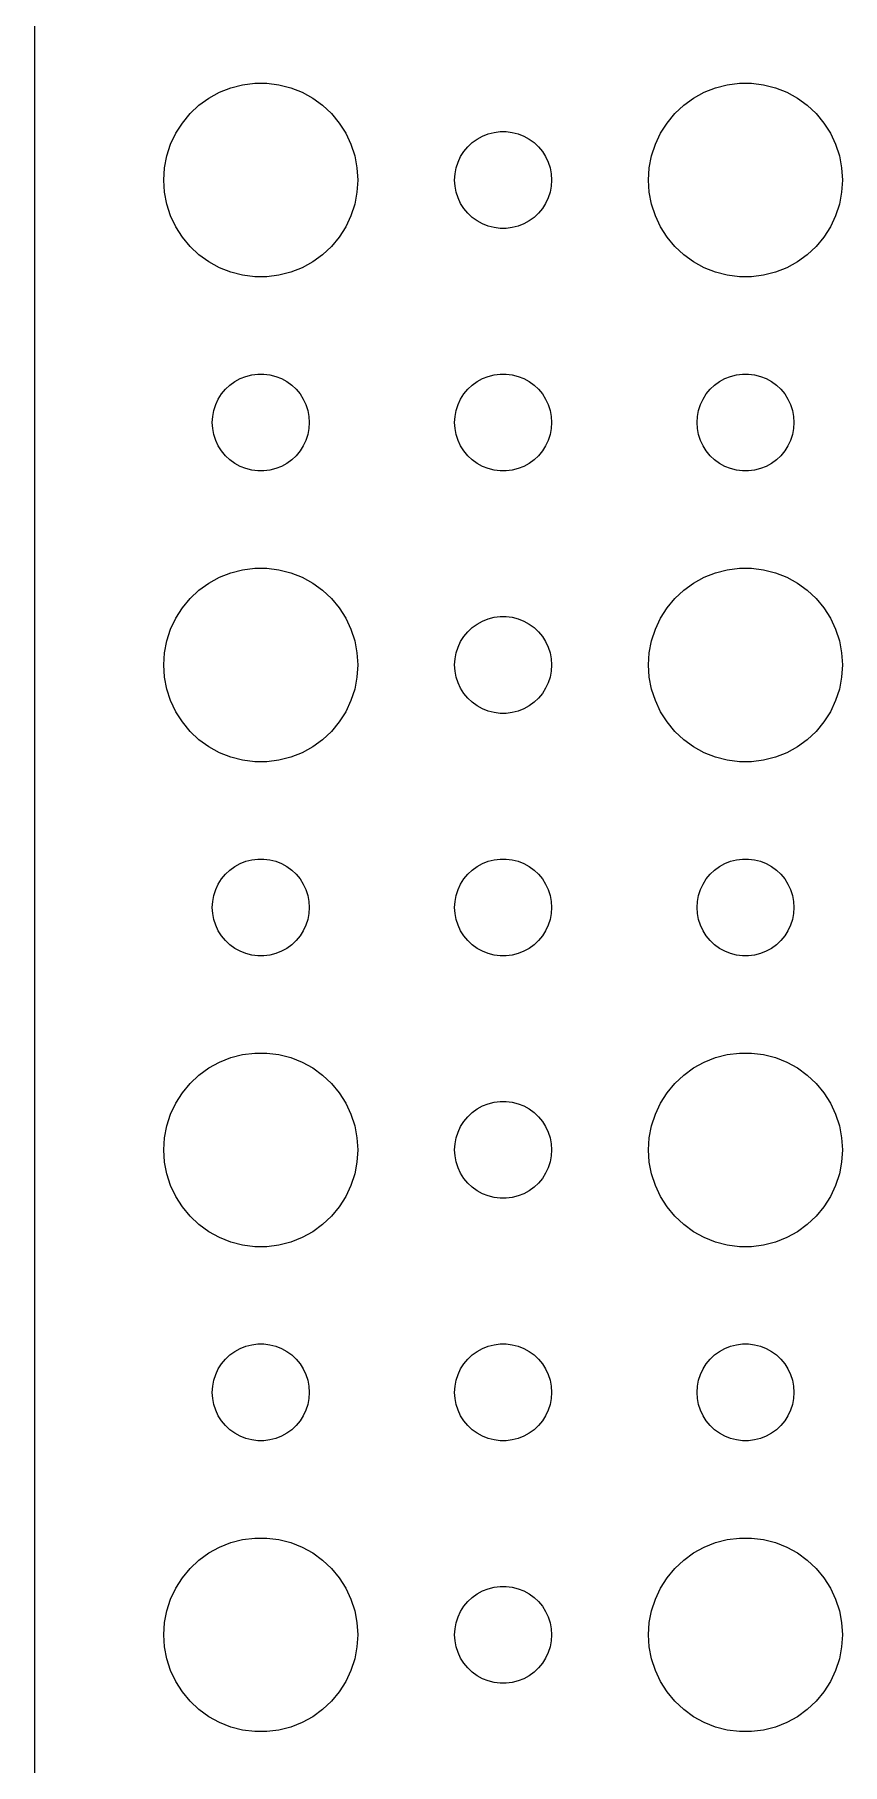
# Model space of a CAD drawing. Header units: metres. Extents: x -112 to 112, y -104 to 104.
# Drawn here: x -112 to -87, y -56.5 to -3 of the extents above; entities that cross this region are included whole.
import ezdxf

# ---------------------------------------------------------------- set-up
doc = ezdxf.new("R2010")
doc.units = ezdxf.units.M

msp = doc.modelspace()

# ---------------------------------------------------------------- linework, layer by layer
for p, q in [((-112, 99.5), (-112, -99.5)), ((-106.607, -4.96701), (-106.277, -4.78551)), ((-106.277, -4.78551), (-105.927, -4.64682)), ((-105.927, -4.64682), (-105.562, -4.55313)), ((-105.562, -4.55313), (-105.188, -4.50591)), ((-105.188, -4.50591), (-104.812, -4.50591)), ((-104.812, -4.50591), (-104.438, -4.55313)), ((-104.438, -4.55313), (-104.073, -4.64682)), ((-104.073, -4.64682), (-103.723, -4.78551)), ((-103.723, -4.78551), (-103.393, -4.96701)), ((-91.6075, -4.96701), (-91.2773, -4.78551)), ((-91.2773, -4.78551), (-90.927, -4.64682)), ((-90.927, -4.64682), (-90.5621, -4.55313)), ((-90.5621, -4.55313), (-90.1884, -4.50591)), ((-90.1884, -4.50591), (-89.8116, -4.50591)), ((-89.8116, -4.50591), (-89.4379, -4.55313)), ((-89.4379, -4.55313), (-89.073, -4.64682)), ((-89.073, -4.64682), (-88.7227, -4.78551)), ((-88.7227, -4.78551), (-88.3925, -4.96701)), ((-107.187, -5.44635), (-106.912, -5.18845)), ((-106.912, -5.18845), (-106.607, -4.96701)), ((-103.393, -4.96701), (-103.088, -5.18845)), ((-103.088, -5.18845), (-102.813, -5.44635)), ((-92.1869, -5.44635), (-91.9123, -5.18845)), ((-91.9123, -5.18845), (-91.6075, -4.96701)), ((-88.3925, -4.96701), (-88.0877, -5.18845)), ((-88.0877, -5.18845), (-87.8131, -5.44635)), ((-107.629, -6.05473), (-107.427, -5.73663)), ((-107.427, -5.73663), (-107.187, -5.44635)), ((-102.813, -5.44635), (-102.573, -5.73663)), ((-102.573, -5.73663), (-102.371, -6.05473)), ((-92.6289, -6.05473), (-92.427, -5.73663)), ((-92.427, -5.73663), (-92.1869, -5.44635)), ((-87.8131, -5.44635), (-87.573, -5.73663)), ((-87.573, -5.73663), (-87.3711, -6.05473)), ((-107.906, -6.75392), (-107.789, -6.39561)), ((-107.789, -6.39561), (-107.629, -6.05473)), ((-102.371, -6.05473), (-102.211, -6.39561)), ((-102.211, -6.39561), (-102.094, -6.75392)), ((-98.5934, -6.47318), (-98.4561, -6.34422)), ((-98.4561, -6.34422), (-98.3037, -6.23351)), ((-98.3037, -6.23351), (-98.1387, -6.14275)), ((-98.1387, -6.14275), (-97.9635, -6.07341)), ((-97.9635, -6.07341), (-97.7811, -6.02657)), ((-97.7811, -6.02657), (-97.5942, -6.00294)), ((-97.5942, -6.00294), (-97.4058, -6.00294)), ((-97.4058, -6.00294), (-97.2189, -6.02657)), ((-97.2189, -6.02657), (-97.0365, -6.07341)), ((-97.0365, -6.07341), (-96.8613, -6.14275)), ((-96.8613, -6.14275), (-96.6963, -6.23351)), ((-96.6963, -6.23351), (-96.5439, -6.34422)), ((-96.5439, -6.34422), (-96.4065, -6.47318)), ((-92.9057, -6.75392), (-92.7893, -6.39561)), ((-92.7893, -6.39561), (-92.6289, -6.05473)), ((-87.3711, -6.05473), (-87.2107, -6.39561)), ((-87.2107, -6.39561), (-87.0943, -6.75392)), ((-107.976, -7.12399), (-107.906, -6.75392)), ((-102.094, -6.75392), (-102.024, -7.12399)), ((-98.9529, -7.12695), (-98.8947, -6.9478)), ((-98.8947, -6.9478), (-98.8145, -6.77736)), ((-98.8145, -6.77736), (-98.7135, -6.61832)), ((-98.7135, -6.61832), (-98.5934, -6.47318)), ((-96.4065, -6.47318), (-96.2865, -6.61832)), ((-96.2865, -6.61832), (-96.1855, -6.77736)), ((-96.1855, -6.77736), (-96.1053, -6.9478)), ((-96.1053, -6.9478), (-96.0471, -7.12695)), ((-92.9763, -7.12399), (-92.9057, -6.75392)), ((-87.0943, -6.75392), (-87.0237, -7.12399)), ((-108, -7.5), (-107.976, -7.12399)), ((-102.024, -7.12399), (-102, -7.5)), ((-99, -7.5), (-98.9882, -7.312)), ((-98.9882, -7.312), (-98.9529, -7.12695)), ((-96.0471, -7.12695), (-96.0118, -7.312)), ((-96.0118, -7.312), (-96, -7.5)), ((-93, -7.5), (-92.9763, -7.12399)), ((-87.0237, -7.12399), (-87, -7.5)), ((-107.976, -7.87599), (-108, -7.5)), ((-107.906, -8.24606), (-107.976, -7.87599)), ((-102.024, -7.87599), (-102.094, -8.24606)), ((-102, -7.5), (-102.024, -7.87599)), ((-98.9882, -7.68799), (-99, -7.5)), ((-98.9529, -7.87303), (-98.9882, -7.68799)), ((-98.8947, -8.05219), (-98.9529, -7.87303)), ((-96.0471, -7.87303), (-96.1053, -8.05219)), ((-96.0118, -7.68799), (-96.0471, -7.87303)), ((-96, -7.5), (-96.0118, -7.68799)), ((-92.9763, -7.87599), (-93, -7.5)), ((-92.9057, -8.24606), (-92.9763, -7.87599)), ((-87.0237, -7.87599), (-87.0943, -8.24606)), ((-87, -7.5), (-87.0237, -7.87599)), ((-107.789, -8.60437), (-107.906, -8.24606)), ((-102.094, -8.24606), (-102.211, -8.60437)), ((-98.8145, -8.22263), (-98.8947, -8.05219)), ((-98.7135, -8.38167), (-98.8145, -8.22263)), ((-98.5934, -8.52681), (-98.7135, -8.38167)), ((-98.4561, -8.65576), (-98.5934, -8.52681)), ((-96.4065, -8.52681), (-96.5439, -8.65576)), ((-96.2865, -8.38167), (-96.4065, -8.52681)), ((-96.1855, -8.22263), (-96.2865, -8.38167)), ((-96.1053, -8.05219), (-96.1855, -8.22263)), ((-92.7893, -8.60437), (-92.9057, -8.24606)), ((-87.0943, -8.24606), (-87.2107, -8.60437)), ((-107.629, -8.94525), (-107.789, -8.60437)), ((-107.427, -9.26335), (-107.629, -8.94525)), ((-102.371, -8.94525), (-102.573, -9.26335)), ((-102.211, -8.60437), (-102.371, -8.94525)), ((-98.3037, -8.76648), (-98.4561, -8.65576)), ((-98.1387, -8.85724), (-98.3037, -8.76648)), ((-97.9635, -8.92657), (-98.1387, -8.85724)), ((-97.7811, -8.97342), (-97.9635, -8.92657)), ((-97.5942, -8.99704), (-97.7811, -8.97342)), ((-97.4058, -8.99704), (-97.5942, -8.99704)), ((-97.2189, -8.97342), (-97.4058, -8.99704)), ((-97.0365, -8.92657), (-97.2189, -8.97342)), ((-96.8613, -8.85724), (-97.0365, -8.92657)), ((-96.6963, -8.76648), (-96.8613, -8.85724)), ((-96.5439, -8.65576), (-96.6963, -8.76648)), ((-92.6289, -8.94525), (-92.7893, -8.60437)), ((-92.427, -9.26335), (-92.6289, -8.94525)), ((-87.3711, -8.94525), (-87.573, -9.26335)), ((-87.2107, -8.60437), (-87.3711, -8.94525)), ((-107.187, -9.55363), (-107.427, -9.26335)), ((-106.912, -9.81154), (-107.187, -9.55363)), ((-102.813, -9.55363), (-103.088, -9.81154)), ((-102.573, -9.26335), (-102.813, -9.55363)), ((-92.1869, -9.55363), (-92.427, -9.26335)), ((-91.9123, -9.81154), (-92.1869, -9.55363)), ((-87.8131, -9.55363), (-88.0877, -9.81154)), ((-87.573, -9.26335), (-87.8131, -9.55363)), ((-106.607, -10.033), (-106.912, -9.81154)), ((-106.277, -10.2145), (-106.607, -10.033)), ((-103.393, -10.033), (-103.723, -10.2145)), ((-103.088, -9.81154), (-103.393, -10.033)), ((-91.6075, -10.033), (-91.9123, -9.81154)), ((-91.2773, -10.2145), (-91.6075, -10.033)), ((-88.3925, -10.033), (-88.7227, -10.2145)), ((-88.0877, -9.81154), (-88.3925, -10.033)), ((-105.927, -10.3532), (-106.277, -10.2145)), ((-105.562, -10.4469), (-105.927, -10.3532)), ((-105.188, -10.4941), (-105.562, -10.4469)), ((-104.812, -10.4941), (-105.188, -10.4941)), ((-104.438, -10.4469), (-104.812, -10.4941)), ((-104.073, -10.3532), (-104.438, -10.4469)), ((-103.723, -10.2145), (-104.073, -10.3532)), ((-90.927, -10.3532), (-91.2773, -10.2145)), ((-90.5621, -10.4469), (-90.927, -10.3532)), ((-90.1884, -10.4941), (-90.5621, -10.4469)), ((-89.8116, -10.4941), (-90.1884, -10.4941)), ((-89.4379, -10.4469), (-89.8116, -10.4941)), ((-89.073, -10.3532), (-89.4379, -10.4469)), ((-88.7227, -10.2145), (-89.073, -10.3532)), ((-106.093, -13.9732), (-105.956, -13.8442)), ((-105.956, -13.8442), (-105.804, -13.7335)), ((-105.804, -13.7335), (-105.639, -13.6427)), ((-105.639, -13.6427), (-105.464, -13.5734)), ((-105.464, -13.5734), (-105.281, -13.5266)), ((-105.281, -13.5266), (-105.094, -13.5029)), ((-105.094, -13.5029), (-104.906, -13.5029)), ((-104.906, -13.5029), (-104.719, -13.5266)), ((-104.719, -13.5266), (-104.536, -13.5734)), ((-104.536, -13.5734), (-104.361, -13.6427)), ((-104.361, -13.6427), (-104.196, -13.7335)), ((-104.196, -13.7335), (-104.044, -13.8442)), ((-104.044, -13.8442), (-103.907, -13.9732)), ((-98.5934, -13.9732), (-98.4561, -13.8442)), ((-98.4561, -13.8442), (-98.3037, -13.7335)), ((-98.3037, -13.7335), (-98.1387, -13.6427)), ((-98.1387, -13.6427), (-97.9635, -13.5734)), ((-97.9635, -13.5734), (-97.7811, -13.5266)), ((-97.7811, -13.5266), (-97.5942, -13.5029)), ((-97.5942, -13.5029), (-97.4058, -13.5029)), ((-97.4058, -13.5029), (-97.2189, -13.5266)), ((-97.2189, -13.5266), (-97.0365, -13.5734)), ((-97.0365, -13.5734), (-96.8613, -13.6427)), ((-96.8613, -13.6427), (-96.6963, -13.7335)), ((-96.6963, -13.7335), (-96.5439, -13.8442)), ((-96.5439, -13.8442), (-96.4065, -13.9732)), ((-91.0934, -13.9732), (-90.9561, -13.8442)), ((-90.9561, -13.8442), (-90.8037, -13.7335)), ((-90.8037, -13.7335), (-90.6387, -13.6427)), ((-90.6387, -13.6427), (-90.4635, -13.5734)), ((-90.4635, -13.5734), (-90.2811, -13.5266)), ((-90.2811, -13.5266), (-90.0942, -13.5029)), ((-90.0942, -13.5029), (-89.9058, -13.5029)), ((-89.9058, -13.5029), (-89.7189, -13.5266)), ((-89.7189, -13.5266), (-89.5365, -13.5734)), ((-89.5365, -13.5734), (-89.3613, -13.6427)), ((-89.3613, -13.6427), (-89.1963, -13.7335)), ((-89.1963, -13.7335), (-89.0439, -13.8442)), ((-89.0439, -13.8442), (-88.9065, -13.9732)), ((-106.395, -14.4478), (-106.314, -14.2774)), ((-106.314, -14.2774), (-106.214, -14.1183)), ((-106.214, -14.1183), (-106.093, -13.9732)), ((-103.907, -13.9732), (-103.786, -14.1183)), ((-103.786, -14.1183), (-103.686, -14.2774)), ((-103.686, -14.2774), (-103.605, -14.4478)), ((-98.8947, -14.4478), (-98.8145, -14.2774)), ((-98.8145, -14.2774), (-98.7135, -14.1183)), ((-98.7135, -14.1183), (-98.5934, -13.9732)), ((-96.4065, -13.9732), (-96.2865, -14.1183)), ((-96.2865, -14.1183), (-96.1855, -14.2774)), ((-96.1855, -14.2774), (-96.1053, -14.4478)), ((-91.3947, -14.4478), (-91.3145, -14.2774)), ((-91.3145, -14.2774), (-91.2135, -14.1183)), ((-91.2135, -14.1183), (-91.0934, -13.9732)), ((-88.9065, -13.9732), (-88.7865, -14.1183)), ((-88.7865, -14.1183), (-88.6855, -14.2774)), ((-88.6855, -14.2774), (-88.6053, -14.4478)), ((-106.5, -15), (-106.488, -14.812)), ((-106.488, -14.812), (-106.453, -14.627)), ((-106.453, -14.627), (-106.395, -14.4478)), ((-103.605, -14.4478), (-103.547, -14.627)), ((-103.547, -14.627), (-103.512, -14.812)), ((-103.512, -14.812), (-103.5, -15)), ((-99, -15), (-98.9882, -14.812)), ((-98.9882, -14.812), (-98.9529, -14.627)), ((-98.9529, -14.627), (-98.8947, -14.4478)), ((-96.1053, -14.4478), (-96.0471, -14.627)), ((-96.0471, -14.627), (-96.0118, -14.812)), ((-96.0118, -14.812), (-96, -15)), ((-91.5, -15), (-91.4882, -14.812)), ((-91.4882, -14.812), (-91.4529, -14.627)), ((-91.4529, -14.627), (-91.3947, -14.4478)), ((-88.6053, -14.4478), (-88.5471, -14.627)), ((-88.5471, -14.627), (-88.5118, -14.812)), ((-88.5118, -14.812), (-88.5, -15)), ((-106.488, -15.188), (-106.5, -15)), ((-106.453, -15.373), (-106.488, -15.188)), ((-106.395, -15.5522), (-106.453, -15.373)), ((-103.547, -15.373), (-103.605, -15.5522)), ((-103.512, -15.188), (-103.547, -15.373)), ((-103.5, -15), (-103.512, -15.188)), ((-98.9882, -15.188), (-99, -15)), ((-98.9529, -15.373), (-98.9882, -15.188)), ((-98.8947, -15.5522), (-98.9529, -15.373)), ((-96.0471, -15.373), (-96.1053, -15.5522)), ((-96.0118, -15.188), (-96.0471, -15.373)), ((-96, -15), (-96.0118, -15.188)), ((-91.4882, -15.188), (-91.5, -15)), ((-91.4529, -15.373), (-91.4882, -15.188)), ((-91.3947, -15.5522), (-91.4529, -15.373)), ((-88.5471, -15.373), (-88.6053, -15.5522)), ((-88.5118, -15.188), (-88.5471, -15.373)), ((-88.5, -15), (-88.5118, -15.188)), ((-106.314, -15.7226), (-106.395, -15.5522)), ((-106.214, -15.8817), (-106.314, -15.7226)), ((-106.093, -16.0268), (-106.214, -15.8817)), ((-105.956, -16.1558), (-106.093, -16.0268)), ((-103.907, -16.0268), (-104.044, -16.1558)), ((-103.786, -15.8817), (-103.907, -16.0268)), ((-103.686, -15.7226), (-103.786, -15.8817)), ((-103.605, -15.5522), (-103.686, -15.7226)), ((-98.8145, -15.7226), (-98.8947, -15.5522)), ((-98.7135, -15.8817), (-98.8145, -15.7226)), ((-98.5934, -16.0268), (-98.7135, -15.8817)), ((-98.4561, -16.1558), (-98.5934, -16.0268)), ((-96.4065, -16.0268), (-96.5439, -16.1558)), ((-96.2865, -15.8817), (-96.4065, -16.0268)), ((-96.1855, -15.7226), (-96.2865, -15.8817)), ((-96.1053, -15.5522), (-96.1855, -15.7226)), ((-91.3145, -15.7226), (-91.3947, -15.5522)), ((-91.2135, -15.8817), (-91.3145, -15.7226)), ((-91.0934, -16.0268), (-91.2135, -15.8817)), ((-90.9561, -16.1558), (-91.0934, -16.0268)), ((-88.9065, -16.0268), (-89.0439, -16.1558)), ((-88.7865, -15.8817), (-88.9065, -16.0268)), ((-88.6855, -15.7226), (-88.7865, -15.8817)), ((-88.6053, -15.5522), (-88.6855, -15.7226)), ((-105.804, -16.2665), (-105.956, -16.1558)), ((-105.639, -16.3572), (-105.804, -16.2665)), ((-105.464, -16.4266), (-105.639, -16.3572)), ((-105.281, -16.4734), (-105.464, -16.4266)), ((-105.094, -16.497), (-105.281, -16.4734)), ((-104.906, -16.497), (-105.094, -16.497)), ((-104.719, -16.4734), (-104.906, -16.497)), ((-104.536, -16.4266), (-104.719, -16.4734)), ((-104.361, -16.3572), (-104.536, -16.4266)), ((-104.196, -16.2665), (-104.361, -16.3572)), ((-104.044, -16.1558), (-104.196, -16.2665)), ((-98.3037, -16.2665), (-98.4561, -16.1558)), ((-98.1387, -16.3572), (-98.3037, -16.2665)), ((-97.9635, -16.4266), (-98.1387, -16.3572)), ((-97.7811, -16.4734), (-97.9635, -16.4266)), ((-97.5942, -16.497), (-97.7811, -16.4734)), ((-97.4058, -16.497), (-97.5942, -16.497)), ((-97.2189, -16.4734), (-97.4058, -16.497)), ((-97.0365, -16.4266), (-97.2189, -16.4734)), ((-96.8613, -16.3572), (-97.0365, -16.4266)), ((-96.6963, -16.2665), (-96.8613, -16.3572)), ((-96.5439, -16.1558), (-96.6963, -16.2665)), ((-90.8037, -16.2665), (-90.9561, -16.1558)), ((-90.6387, -16.3572), (-90.8037, -16.2665)), ((-90.4635, -16.4266), (-90.6387, -16.3572)), ((-90.2811, -16.4734), (-90.4635, -16.4266)), ((-90.0942, -16.497), (-90.2811, -16.4734)), ((-89.9058, -16.497), (-90.0942, -16.497)), ((-89.7189, -16.4734), (-89.9058, -16.497)), ((-89.5365, -16.4266), (-89.7189, -16.4734)), ((-89.3613, -16.3572), (-89.5365, -16.4266)), ((-89.1963, -16.2665), (-89.3613, -16.3572)), ((-89.0439, -16.1558), (-89.1963, -16.2665)), ((-106.607, -19.967), (-106.277, -19.7855)), ((-106.277, -19.7855), (-105.927, -19.6468)), ((-105.927, -19.6468), (-105.562, -19.5531)), ((-105.562, -19.5531), (-105.188, -19.5059)), ((-105.188, -19.5059), (-104.812, -19.5059)), ((-104.812, -19.5059), (-104.438, -19.5531)), ((-104.438, -19.5531), (-104.073, -19.6468)), ((-104.073, -19.6468), (-103.723, -19.7855)), ((-103.723, -19.7855), (-103.393, -19.967)), ((-91.6075, -19.967), (-91.2773, -19.7855)), ((-91.2773, -19.7855), (-90.927, -19.6468)), ((-90.927, -19.6468), (-90.5621, -19.5531)), ((-90.5621, -19.5531), (-90.1884, -19.5059)), ((-90.1884, -19.5059), (-89.8116, -19.5059)), ((-89.8116, -19.5059), (-89.4379, -19.5531)), ((-89.4379, -19.5531), (-89.073, -19.6468)), ((-89.073, -19.6468), (-88.7227, -19.7855)), ((-88.7227, -19.7855), (-88.3925, -19.967)), ((-107.187, -20.4464), (-106.912, -20.1884)), ((-106.912, -20.1884), (-106.607, -19.967)), ((-103.393, -19.967), (-103.088, -20.1884)), ((-103.088, -20.1884), (-102.813, -20.4464)), ((-92.1869, -20.4464), (-91.9123, -20.1884)), ((-91.9123, -20.1884), (-91.6075, -19.967)), ((-88.3925, -19.967), (-88.0877, -20.1884)), ((-88.0877, -20.1884), (-87.8131, -20.4464)), ((-107.629, -21.0547), (-107.427, -20.7366)), ((-107.427, -20.7366), (-107.187, -20.4464)), ((-102.813, -20.4464), (-102.573, -20.7366)), ((-102.573, -20.7366), (-102.371, -21.0547)), ((-92.6289, -21.0547), (-92.427, -20.7366)), ((-92.427, -20.7366), (-92.1869, -20.4464)), ((-87.8131, -20.4464), (-87.573, -20.7366)), ((-87.573, -20.7366), (-87.3711, -21.0547)), ((-107.906, -21.7539), (-107.789, -21.3956)), ((-107.789, -21.3956), (-107.629, -21.0547)), ((-102.371, -21.0547), (-102.211, -21.3956)), ((-102.211, -21.3956), (-102.094, -21.7539)), ((-98.5934, -21.4732), (-98.4561, -21.3442)), ((-98.4561, -21.3442), (-98.3037, -21.2335)), ((-98.3037, -21.2335), (-98.1387, -21.1427)), ((-98.1387, -21.1427), (-97.9635, -21.0734)), ((-97.9635, -21.0734), (-97.7811, -21.0266)), ((-97.7811, -21.0266), (-97.5942, -21.003)), ((-97.5942, -21.003), (-97.4058, -21.003)), ((-97.4058, -21.003), (-97.2189, -21.0266)), ((-97.2189, -21.0266), (-97.0365, -21.0734)), ((-97.0365, -21.0734), (-96.8613, -21.1427)), ((-96.8613, -21.1427), (-96.6963, -21.2335)), ((-96.6963, -21.2335), (-96.5439, -21.3442)), ((-96.5439, -21.3442), (-96.4065, -21.4732)), ((-92.9057, -21.7539), (-92.7893, -21.3956)), ((-92.7893, -21.3956), (-92.6289, -21.0547)), ((-87.3711, -21.0547), (-87.2107, -21.3956)), ((-87.2107, -21.3956), (-87.0943, -21.7539)), ((-107.976, -22.124), (-107.906, -21.7539)), ((-102.094, -21.7539), (-102.024, -22.124)), ((-98.8947, -21.9478), (-98.8145, -21.7774)), ((-98.8145, -21.7774), (-98.7135, -21.6183)), ((-98.7135, -21.6183), (-98.5934, -21.4732)), ((-96.4065, -21.4732), (-96.2865, -21.6183)), ((-96.2865, -21.6183), (-96.1855, -21.7774)), ((-96.1855, -21.7774), (-96.1053, -21.9478)), ((-92.9763, -22.124), (-92.9057, -21.7539)), ((-87.0943, -21.7539), (-87.0237, -22.124)), ((-108, -22.5), (-107.976, -22.124)), ((-102.024, -22.124), (-102, -22.5)), ((-99, -22.5), (-98.9882, -22.312)), ((-98.9882, -22.312), (-98.9529, -22.127)), ((-98.9529, -22.127), (-98.8947, -21.9478)), ((-96.1053, -21.9478), (-96.0471, -22.127)), ((-96.0471, -22.127), (-96.0118, -22.312)), ((-96.0118, -22.312), (-96, -22.5)), ((-93, -22.5), (-92.9763, -22.124)), ((-87.0237, -22.124), (-87, -22.5)), ((-107.976, -22.876), (-108, -22.5)), ((-107.906, -23.2461), (-107.976, -22.876)), ((-102.024, -22.876), (-102.094, -23.2461)), ((-102, -22.5), (-102.024, -22.876)), ((-98.9882, -22.688), (-99, -22.5)), ((-98.9529, -22.873), (-98.9882, -22.688)), ((-98.8947, -23.0522), (-98.9529, -22.873)), ((-96.0471, -22.873), (-96.1053, -23.0522)), ((-96.0118, -22.688), (-96.0471, -22.873)), ((-96, -22.5), (-96.0118, -22.688)), ((-92.9763, -22.876), (-93, -22.5)), ((-92.9057, -23.2461), (-92.9763, -22.876)), ((-87.0237, -22.876), (-87.0943, -23.2461)), ((-87, -22.5), (-87.0237, -22.876)), ((-107.789, -23.6044), (-107.906, -23.2461)), ((-102.094, -23.2461), (-102.211, -23.6044)), ((-98.8145, -23.2226), (-98.8947, -23.0522)), ((-98.7135, -23.3817), (-98.8145, -23.2226)), ((-98.5934, -23.5268), (-98.7135, -23.3817)), ((-98.4561, -23.6558), (-98.5934, -23.5268)), ((-96.4065, -23.5268), (-96.5439, -23.6558)), ((-96.2865, -23.3817), (-96.4065, -23.5268)), ((-96.1855, -23.2226), (-96.2865, -23.3817)), ((-96.1053, -23.0522), (-96.1855, -23.2226)), ((-92.7893, -23.6044), (-92.9057, -23.2461)), ((-87.0943, -23.2461), (-87.2107, -23.6044)), ((-107.629, -23.9453), (-107.789, -23.6044)), ((-107.427, -24.2634), (-107.629, -23.9453)), ((-102.371, -23.9453), (-102.573, -24.2634)), ((-102.211, -23.6044), (-102.371, -23.9453)), ((-98.3037, -23.7665), (-98.4561, -23.6558)), ((-98.1387, -23.8572), (-98.3037, -23.7665)), ((-97.9635, -23.9266), (-98.1387, -23.8572)), ((-97.7811, -23.9734), (-97.9635, -23.9266)), ((-97.5942, -23.997), (-97.7811, -23.9734)), ((-97.4058, -23.997), (-97.5942, -23.997)), ((-97.2189, -23.9734), (-97.4058, -23.997)), ((-97.0365, -23.9266), (-97.2189, -23.9734)), ((-96.8613, -23.8572), (-97.0365, -23.9266)), ((-96.6963, -23.7665), (-96.8613, -23.8572)), ((-96.5439, -23.6558), (-96.6963, -23.7665)), ((-92.6289, -23.9453), (-92.7893, -23.6044)), ((-92.427, -24.2634), (-92.6289, -23.9453)), ((-87.3711, -23.9453), (-87.573, -24.2634)), ((-87.2107, -23.6044), (-87.3711, -23.9453)), ((-107.187, -24.5536), (-107.427, -24.2634)), ((-106.912, -24.8115), (-107.187, -24.5536)), ((-102.813, -24.5536), (-103.088, -24.8115)), ((-102.573, -24.2634), (-102.813, -24.5536)), ((-92.1869, -24.5536), (-92.427, -24.2634)), ((-91.9123, -24.8115), (-92.1869, -24.5536)), ((-87.8131, -24.5536), (-88.0877, -24.8115)), ((-87.573, -24.2634), (-87.8131, -24.5536)), ((-106.607, -25.033), (-106.912, -24.8115)), ((-106.277, -25.2145), (-106.607, -25.033)), ((-103.393, -25.033), (-103.723, -25.2145)), ((-103.088, -24.8115), (-103.393, -25.033)), ((-91.6075, -25.033), (-91.9123, -24.8115)), ((-91.2773, -25.2145), (-91.6075, -25.033)), ((-88.3925, -25.033), (-88.7227, -25.2145)), ((-88.0877, -24.8115), (-88.3925, -25.033)), ((-105.927, -25.3532), (-106.277, -25.2145)), ((-105.562, -25.4469), (-105.927, -25.3532)), ((-105.188, -25.4941), (-105.562, -25.4469)), ((-104.812, -25.4941), (-105.188, -25.4941)), ((-104.438, -25.4469), (-104.812, -25.4941)), ((-104.073, -25.3532), (-104.438, -25.4469)), ((-103.723, -25.2145), (-104.073, -25.3532)), ((-90.927, -25.3532), (-91.2773, -25.2145)), ((-90.5621, -25.4469), (-90.927, -25.3532)), ((-90.1884, -25.4941), (-90.5621, -25.4469)), ((-89.8116, -25.4941), (-90.1884, -25.4941)), ((-89.4379, -25.4469), (-89.8116, -25.4941)), ((-89.073, -25.3532), (-89.4379, -25.4469)), ((-88.7227, -25.2145), (-89.073, -25.3532)), ((-106.093, -28.9732), (-105.956, -28.8442)), ((-105.956, -28.8442), (-105.804, -28.7335)), ((-105.804, -28.7335), (-105.639, -28.6427)), ((-105.639, -28.6427), (-105.464, -28.5734)), ((-105.464, -28.5734), (-105.281, -28.5266)), ((-105.281, -28.5266), (-105.094, -28.503)), ((-105.094, -28.503), (-104.906, -28.503)), ((-104.906, -28.503), (-104.719, -28.5266)), ((-104.719, -28.5266), (-104.536, -28.5734)), ((-104.536, -28.5734), (-104.361, -28.6427)), ((-104.361, -28.6427), (-104.196, -28.7335)), ((-104.196, -28.7335), (-104.044, -28.8442)), ((-104.044, -28.8442), (-103.907, -28.9732)), ((-98.5934, -28.9732), (-98.4561, -28.8442)), ((-98.4561, -28.8442), (-98.3037, -28.7335)), ((-98.3037, -28.7335), (-98.1387, -28.6427)), ((-98.1387, -28.6427), (-97.9635, -28.5734)), ((-97.9635, -28.5734), (-97.7811, -28.5266)), ((-97.7811, -28.5266), (-97.5942, -28.503)), ((-97.5942, -28.503), (-97.4058, -28.503)), ((-97.4058, -28.503), (-97.2189, -28.5266)), ((-97.2189, -28.5266), (-97.0365, -28.5734)), ((-97.0365, -28.5734), (-96.8613, -28.6427)), ((-96.8613, -28.6427), (-96.6963, -28.7335)), ((-96.6963, -28.7335), (-96.5439, -28.8442)), ((-96.5439, -28.8442), (-96.4065, -28.9732)), ((-91.0934, -28.9732), (-90.9561, -28.8442)), ((-90.9561, -28.8442), (-90.8037, -28.7335)), ((-90.8037, -28.7335), (-90.6387, -28.6427)), ((-90.6387, -28.6427), (-90.4635, -28.5734)), ((-90.4635, -28.5734), (-90.2811, -28.5266)), ((-90.2811, -28.5266), (-90.0942, -28.503)), ((-90.0942, -28.503), (-89.9058, -28.503)), ((-89.9058, -28.503), (-89.7189, -28.5266)), ((-89.7189, -28.5266), (-89.5365, -28.5734)), ((-89.5365, -28.5734), (-89.3613, -28.6427)), ((-89.3613, -28.6427), (-89.1963, -28.7335)), ((-89.1963, -28.7335), (-89.0439, -28.8442)), ((-89.0439, -28.8442), (-88.9065, -28.9732)), ((-106.395, -29.4478), (-106.314, -29.2774)), ((-106.314, -29.2774), (-106.214, -29.1183)), ((-106.214, -29.1183), (-106.093, -28.9732)), ((-103.907, -28.9732), (-103.786, -29.1183)), ((-103.786, -29.1183), (-103.686, -29.2774)), ((-103.686, -29.2774), (-103.605, -29.4478)), ((-98.8947, -29.4478), (-98.8145, -29.2774)), ((-98.8145, -29.2774), (-98.7135, -29.1183)), ((-98.7135, -29.1183), (-98.5934, -28.9732)), ((-96.4065, -28.9732), (-96.2865, -29.1183)), ((-96.2865, -29.1183), (-96.1855, -29.2774)), ((-96.1855, -29.2774), (-96.1053, -29.4478)), ((-91.3947, -29.4478), (-91.3145, -29.2774)), ((-91.3145, -29.2774), (-91.2135, -29.1183)), ((-91.2135, -29.1183), (-91.0934, -28.9732)), ((-88.9065, -28.9732), (-88.7865, -29.1183)), ((-88.7865, -29.1183), (-88.6855, -29.2774)), ((-88.6855, -29.2774), (-88.6053, -29.4478)), ((-106.5, -30), (-106.488, -29.812)), ((-106.488, -29.812), (-106.453, -29.627)), ((-106.453, -29.627), (-106.395, -29.4478)), ((-103.605, -29.4478), (-103.547, -29.627)), ((-103.547, -29.627), (-103.512, -29.812)), ((-103.512, -29.812), (-103.5, -30)), ((-99, -30), (-98.9882, -29.812)), ((-98.9882, -29.812), (-98.9529, -29.627)), ((-98.9529, -29.627), (-98.8947, -29.4478)), ((-96.1053, -29.4478), (-96.0471, -29.627)), ((-96.0471, -29.627), (-96.0118, -29.812)), ((-96.0118, -29.812), (-96, -30)), ((-91.5, -30), (-91.4882, -29.812)), ((-91.4882, -29.812), (-91.4529, -29.627)), ((-91.4529, -29.627), (-91.3947, -29.4478)), ((-88.6053, -29.4478), (-88.5471, -29.627)), ((-88.5471, -29.627), (-88.5118, -29.812)), ((-88.5118, -29.812), (-88.5, -30)), ((-106.488, -30.188), (-106.5, -30)), ((-106.453, -30.373), (-106.488, -30.188)), ((-106.395, -30.5522), (-106.453, -30.373)), ((-103.547, -30.373), (-103.605, -30.5522)), ((-103.512, -30.188), (-103.547, -30.373)), ((-103.5, -30), (-103.512, -30.188)), ((-98.9882, -30.188), (-99, -30)), ((-98.9529, -30.373), (-98.9882, -30.188)), ((-98.8947, -30.5522), (-98.9529, -30.373)), ((-96.0471, -30.373), (-96.1053, -30.5522)), ((-96.0118, -30.188), (-96.0471, -30.373)), ((-96, -30), (-96.0118, -30.188)), ((-91.4882, -30.188), (-91.5, -30)), ((-91.4529, -30.373), (-91.4882, -30.188)), ((-91.3947, -30.5522), (-91.4529, -30.373)), ((-88.5471, -30.373), (-88.6053, -30.5522)), ((-88.5118, -30.188), (-88.5471, -30.373)), ((-88.5, -30), (-88.5118, -30.188)), ((-106.314, -30.7226), (-106.395, -30.5522)), ((-106.214, -30.8817), (-106.314, -30.7226)), ((-106.093, -31.0268), (-106.214, -30.8817)), ((-105.956, -31.1558), (-106.093, -31.0268)), ((-103.907, -31.0268), (-104.044, -31.1558)), ((-103.786, -30.8817), (-103.907, -31.0268)), ((-103.686, -30.7226), (-103.786, -30.8817)), ((-103.605, -30.5522), (-103.686, -30.7226)), ((-98.8145, -30.7226), (-98.8947, -30.5522)), ((-98.7135, -30.8817), (-98.8145, -30.7226)), ((-98.5934, -31.0268), (-98.7135, -30.8817)), ((-98.4561, -31.1558), (-98.5934, -31.0268)), ((-96.4065, -31.0268), (-96.5439, -31.1558)), ((-96.2865, -30.8817), (-96.4065, -31.0268)), ((-96.1855, -30.7226), (-96.2865, -30.8817)), ((-96.1053, -30.5522), (-96.1855, -30.7226)), ((-91.3145, -30.7226), (-91.3947, -30.5522)), ((-91.2135, -30.8817), (-91.3145, -30.7226)), ((-91.0934, -31.0268), (-91.2135, -30.8817)), ((-90.9561, -31.1558), (-91.0934, -31.0268)), ((-88.9065, -31.0268), (-89.0439, -31.1558)), ((-88.7865, -30.8817), (-88.9065, -31.0268)), ((-88.6855, -30.7226), (-88.7865, -30.8817)), ((-88.6053, -30.5522), (-88.6855, -30.7226)), ((-105.804, -31.2665), (-105.956, -31.1558)), ((-105.639, -31.3572), (-105.804, -31.2665)), ((-105.464, -31.4266), (-105.639, -31.3572)), ((-105.281, -31.4734), (-105.464, -31.4266)), ((-105.094, -31.497), (-105.281, -31.4734)), ((-104.906, -31.497), (-105.094, -31.497)), ((-104.719, -31.4734), (-104.906, -31.497)), ((-104.536, -31.4266), (-104.719, -31.4734)), ((-104.361, -31.3572), (-104.536, -31.4266)), ((-104.196, -31.2665), (-104.361, -31.3572)), ((-104.044, -31.1558), (-104.196, -31.2665)), ((-98.3037, -31.2665), (-98.4561, -31.1558)), ((-98.1387, -31.3572), (-98.3037, -31.2665)), ((-97.9635, -31.4266), (-98.1387, -31.3572)), ((-97.7811, -31.4734), (-97.9635, -31.4266)), ((-97.5942, -31.497), (-97.7811, -31.4734)), ((-97.4058, -31.497), (-97.5942, -31.497)), ((-97.2189, -31.4734), (-97.4058, -31.497)), ((-97.0365, -31.4266), (-97.2189, -31.4734)), ((-96.8613, -31.3572), (-97.0365, -31.4266)), ((-96.6963, -31.2665), (-96.8613, -31.3572)), ((-96.5439, -31.1558), (-96.6963, -31.2665)), ((-90.8037, -31.2665), (-90.9561, -31.1558)), ((-90.6387, -31.3572), (-90.8037, -31.2665)), ((-90.4635, -31.4266), (-90.6387, -31.3572)), ((-90.2811, -31.4734), (-90.4635, -31.4266)), ((-90.0942, -31.497), (-90.2811, -31.4734)), ((-89.9058, -31.497), (-90.0942, -31.497)), ((-89.7189, -31.4734), (-89.9058, -31.497)), ((-89.5365, -31.4266), (-89.7189, -31.4734)), ((-89.3613, -31.3572), (-89.5365, -31.4266)), ((-89.1963, -31.2665), (-89.3613, -31.3572)), ((-89.0439, -31.1558), (-89.1963, -31.2665)), ((-106.277, -34.7855), (-105.927, -34.6468)), ((-105.927, -34.6468), (-105.562, -34.5531)), ((-105.562, -34.5531), (-105.188, -34.5059)), ((-105.188, -34.5059), (-104.812, -34.5059)), ((-104.812, -34.5059), (-104.438, -34.5531)), ((-104.438, -34.5531), (-104.073, -34.6468)), ((-104.073, -34.6468), (-103.723, -34.7855)), ((-91.2773, -34.7855), (-90.927, -34.6468)), ((-90.927, -34.6468), (-90.5621, -34.5531)), ((-90.5621, -34.5531), (-90.1884, -34.5059)), ((-90.1884, -34.5059), (-89.8116, -34.5059)), ((-89.8116, -34.5059), (-89.4379, -34.5531)), ((-89.4379, -34.5531), (-89.073, -34.6468)), ((-89.073, -34.6468), (-88.7227, -34.7855)), ((-107.187, -35.4464), (-106.912, -35.1885)), ((-106.912, -35.1885), (-106.607, -34.967)), ((-106.607, -34.967), (-106.277, -34.7855)), ((-103.723, -34.7855), (-103.393, -34.967)), ((-103.393, -34.967), (-103.088, -35.1885)), ((-103.088, -35.1885), (-102.813, -35.4464)), ((-92.1869, -35.4464), (-91.9123, -35.1885)), ((-91.9123, -35.1885), (-91.6075, -34.967)), ((-91.6075, -34.967), (-91.2773, -34.7855)), ((-88.7227, -34.7855), (-88.3925, -34.967)), ((-88.3925, -34.967), (-88.0877, -35.1885)), ((-88.0877, -35.1885), (-87.8131, -35.4464)), ((-107.629, -36.0547), (-107.427, -35.7366)), ((-107.427, -35.7366), (-107.187, -35.4464)), ((-102.813, -35.4464), (-102.573, -35.7366)), ((-102.573, -35.7366), (-102.371, -36.0547)), ((-92.6289, -36.0547), (-92.427, -35.7366)), ((-92.427, -35.7366), (-92.1869, -35.4464)), ((-87.8131, -35.4464), (-87.573, -35.7366)), ((-87.573, -35.7366), (-87.3711, -36.0547)), ((-107.789, -36.3956), (-107.629, -36.0547)), ((-102.371, -36.0547), (-102.211, -36.3956)), ((-98.5934, -36.4732), (-98.4561, -36.3442)), ((-98.4561, -36.3442), (-98.3037, -36.2335)), ((-98.3037, -36.2335), (-98.1387, -36.1428)), ((-98.1387, -36.1428), (-97.9635, -36.0734)), ((-97.9635, -36.0734), (-97.7811, -36.0266)), ((-97.7811, -36.0266), (-97.5942, -36.003)), ((-97.5942, -36.003), (-97.4058, -36.003)), ((-97.4058, -36.003), (-97.2189, -36.0266)), ((-97.2189, -36.0266), (-97.0365, -36.0734)), ((-97.0365, -36.0734), (-96.8613, -36.1428)), ((-96.8613, -36.1428), (-96.6963, -36.2335)), ((-96.6963, -36.2335), (-96.5439, -36.3442)), ((-96.5439, -36.3442), (-96.4065, -36.4732)), ((-92.7893, -36.3956), (-92.6289, -36.0547)), ((-87.3711, -36.0547), (-87.2107, -36.3956)), ((-107.976, -37.124), (-107.906, -36.7539)), ((-107.906, -36.7539), (-107.789, -36.3956)), ((-102.211, -36.3956), (-102.094, -36.7539)), ((-102.094, -36.7539), (-102.024, -37.124)), ((-98.8947, -36.9478), (-98.8145, -36.7774)), ((-98.8145, -36.7774), (-98.7135, -36.6183)), ((-98.7135, -36.6183), (-98.5934, -36.4732)), ((-96.4065, -36.4732), (-96.2865, -36.6183)), ((-96.2865, -36.6183), (-96.1855, -36.7774)), ((-96.1855, -36.7774), (-96.1053, -36.9478)), ((-92.9763, -37.124), (-92.9057, -36.7539)), ((-92.9057, -36.7539), (-92.7893, -36.3956)), ((-87.2107, -36.3956), (-87.0943, -36.7539)), ((-87.0943, -36.7539), (-87.0237, -37.124)), ((-108, -37.5), (-107.976, -37.124)), ((-102.024, -37.124), (-102, -37.5)), ((-99, -37.5), (-98.9882, -37.312)), ((-98.9882, -37.312), (-98.9529, -37.127)), ((-98.9529, -37.127), (-98.8947, -36.9478)), ((-96.1053, -36.9478), (-96.0471, -37.127)), ((-96.0471, -37.127), (-96.0118, -37.312)), ((-96.0118, -37.312), (-96, -37.5)), ((-93, -37.5), (-92.9763, -37.124)), ((-87.0237, -37.124), (-87, -37.5)), ((-107.976, -37.876), (-108, -37.5)), ((-107.906, -38.2461), (-107.976, -37.876)), ((-102.024, -37.876), (-102.094, -38.2461)), ((-102, -37.5), (-102.024, -37.876)), ((-98.9882, -37.688), (-99, -37.5)), ((-98.9529, -37.873), (-98.9882, -37.688)), ((-98.8947, -38.0522), (-98.9529, -37.873)), ((-96.0471, -37.873), (-96.1053, -38.0522)), ((-96.0118, -37.688), (-96.0471, -37.873)), ((-96, -37.5), (-96.0118, -37.688)), ((-92.9763, -37.876), (-93, -37.5)), ((-92.9057, -38.2461), (-92.9763, -37.876)), ((-87.0237, -37.876), (-87.0943, -38.2461)), ((-87, -37.5), (-87.0237, -37.876)), ((-107.789, -38.6044), (-107.906, -38.2461)), ((-102.094, -38.2461), (-102.211, -38.6044)), ((-98.8145, -38.2226), (-98.8947, -38.0522)), ((-98.7135, -38.3817), (-98.8145, -38.2226)), ((-98.5934, -38.5268), (-98.7135, -38.3817)), ((-96.2865, -38.3817), (-96.4065, -38.5268)), ((-96.1855, -38.2226), (-96.2865, -38.3817)), ((-96.1053, -38.0522), (-96.1855, -38.2226)), ((-92.7893, -38.6044), (-92.9057, -38.2461)), ((-87.0943, -38.2461), (-87.2107, -38.6044)), ((-107.629, -38.9453), (-107.789, -38.6044)), ((-107.427, -39.2634), (-107.629, -38.9453)), ((-102.371, -38.9453), (-102.573, -39.2634)), ((-102.211, -38.6044), (-102.371, -38.9453)), ((-98.4561, -38.6558), (-98.5934, -38.5268)), ((-98.3037, -38.7665), (-98.4561, -38.6558)), ((-98.1387, -38.8572), (-98.3037, -38.7665)), ((-97.9635, -38.9266), (-98.1387, -38.8572)), ((-97.7811, -38.9734), (-97.9635, -38.9266)), ((-97.5942, -38.997), (-97.7811, -38.9734)), ((-97.4058, -38.997), (-97.5942, -38.997)), ((-97.2189, -38.9734), (-97.4058, -38.997)), ((-97.0365, -38.9266), (-97.2189, -38.9734)), ((-96.8613, -38.8572), (-97.0365, -38.9266)), ((-96.6963, -38.7665), (-96.8613, -38.8572)), ((-96.5439, -38.6558), (-96.6963, -38.7665)), ((-96.4065, -38.5268), (-96.5439, -38.6558)), ((-92.6289, -38.9453), (-92.7893, -38.6044)), ((-92.427, -39.2634), (-92.6289, -38.9453)), ((-87.3711, -38.9453), (-87.573, -39.2634)), ((-87.2107, -38.6044), (-87.3711, -38.9453)), ((-107.187, -39.5536), (-107.427, -39.2634)), ((-106.912, -39.8115), (-107.187, -39.5536)), ((-102.813, -39.5536), (-103.088, -39.8115)), ((-102.573, -39.2634), (-102.813, -39.5536)), ((-92.1869, -39.5536), (-92.427, -39.2634)), ((-91.9123, -39.8115), (-92.1869, -39.5536)), ((-87.8131, -39.5536), (-88.0877, -39.8115)), ((-87.573, -39.2634), (-87.8131, -39.5536)), ((-106.607, -40.033), (-106.912, -39.8115)), ((-106.277, -40.2145), (-106.607, -40.033)), ((-103.393, -40.033), (-103.723, -40.2145)), ((-103.088, -39.8115), (-103.393, -40.033)), ((-91.6075, -40.033), (-91.9123, -39.8115)), ((-91.2773, -40.2145), (-91.6075, -40.033)), ((-88.3925, -40.033), (-88.7227, -40.2145)), ((-88.0877, -39.8115), (-88.3925, -40.033)), ((-105.927, -40.3532), (-106.277, -40.2145)), ((-105.562, -40.4469), (-105.927, -40.3532)), ((-105.188, -40.4941), (-105.562, -40.4469)), ((-104.812, -40.4941), (-105.188, -40.4941)), ((-104.438, -40.4469), (-104.812, -40.4941)), ((-104.073, -40.3532), (-104.438, -40.4469)), ((-103.723, -40.2145), (-104.073, -40.3532)), ((-90.927, -40.3532), (-91.2773, -40.2145)), ((-90.5621, -40.4469), (-90.927, -40.3532)), ((-90.1884, -40.4941), (-90.5621, -40.4469)), ((-89.8116, -40.4941), (-90.1884, -40.4941)), ((-89.4379, -40.4469), (-89.8116, -40.4941)), ((-89.073, -40.3532), (-89.4379, -40.4469)), ((-88.7227, -40.2145), (-89.073, -40.3532)), ((-106.093, -43.9732), (-105.956, -43.8442)), ((-105.956, -43.8442), (-105.804, -43.7335)), ((-105.804, -43.7335), (-105.639, -43.6428)), ((-105.639, -43.6428), (-105.464, -43.5734)), ((-105.464, -43.5734), (-105.281, -43.5266)), ((-105.281, -43.5266), (-105.094, -43.503)), ((-105.094, -43.503), (-104.906, -43.503)), ((-104.906, -43.503), (-104.719, -43.5266)), ((-104.719, -43.5266), (-104.536, -43.5734)), ((-104.536, -43.5734), (-104.361, -43.6428)), ((-104.361, -43.6428), (-104.196, -43.7335)), ((-104.196, -43.7335), (-104.044, -43.8442)), ((-104.044, -43.8442), (-103.907, -43.9732)), ((-98.5934, -43.9732), (-98.4561, -43.8442)), ((-98.4561, -43.8442), (-98.3037, -43.7335)), ((-98.3037, -43.7335), (-98.1387, -43.6428)), ((-98.1387, -43.6428), (-97.9635, -43.5734)), ((-97.9635, -43.5734), (-97.7811, -43.5266)), ((-97.7811, -43.5266), (-97.5942, -43.503)), ((-97.5942, -43.503), (-97.4058, -43.503)), ((-97.4058, -43.503), (-97.2189, -43.5266)), ((-97.2189, -43.5266), (-97.0365, -43.5734)), ((-97.0365, -43.5734), (-96.8613, -43.6428)), ((-96.8613, -43.6428), (-96.6963, -43.7335)), ((-96.6963, -43.7335), (-96.5439, -43.8442)), ((-96.5439, -43.8442), (-96.4065, -43.9732)), ((-91.0934, -43.9732), (-90.9561, -43.8442)), ((-90.9561, -43.8442), (-90.8037, -43.7335)), ((-90.8037, -43.7335), (-90.6387, -43.6428)), ((-90.6387, -43.6428), (-90.4635, -43.5734)), ((-90.4635, -43.5734), (-90.2811, -43.5266)), ((-90.2811, -43.5266), (-90.0942, -43.503)), ((-90.0942, -43.503), (-89.9058, -43.503)), ((-89.9058, -43.503), (-89.7189, -43.5266)), ((-89.7189, -43.5266), (-89.5365, -43.5734)), ((-89.5365, -43.5734), (-89.3613, -43.6428)), ((-89.3613, -43.6428), (-89.1963, -43.7335)), ((-89.1963, -43.7335), (-89.0439, -43.8442)), ((-89.0439, -43.8442), (-88.9065, -43.9732)), ((-106.395, -44.4478), (-106.314, -44.2774)), ((-106.314, -44.2774), (-106.214, -44.1183)), ((-106.214, -44.1183), (-106.093, -43.9732)), ((-103.907, -43.9732), (-103.786, -44.1183)), ((-103.786, -44.1183), (-103.686, -44.2774)), ((-103.686, -44.2774), (-103.605, -44.4478)), ((-98.8947, -44.4478), (-98.8145, -44.2774)), ((-98.8145, -44.2774), (-98.7135, -44.1183)), ((-98.7135, -44.1183), (-98.5934, -43.9732)), ((-96.4065, -43.9732), (-96.2865, -44.1183)), ((-96.2865, -44.1183), (-96.1855, -44.2774)), ((-96.1855, -44.2774), (-96.1053, -44.4478)), ((-91.3947, -44.4478), (-91.3145, -44.2774)), ((-91.3145, -44.2774), (-91.2135, -44.1183)), ((-91.2135, -44.1183), (-91.0934, -43.9732)), ((-88.9065, -43.9732), (-88.7865, -44.1183)), ((-88.7865, -44.1183), (-88.6855, -44.2774)), ((-88.6855, -44.2774), (-88.6053, -44.4478)), ((-106.5, -45), (-106.488, -44.812)), ((-106.488, -44.812), (-106.453, -44.627)), ((-106.453, -44.627), (-106.395, -44.4478)), ((-103.605, -44.4478), (-103.547, -44.627)), ((-103.547, -44.627), (-103.512, -44.812)), ((-103.512, -44.812), (-103.5, -45)), ((-99, -45), (-98.9882, -44.812)), ((-98.9882, -44.812), (-98.9529, -44.627)), ((-98.9529, -44.627), (-98.8947, -44.4478)), ((-96.1053, -44.4478), (-96.0471, -44.627)), ((-96.0471, -44.627), (-96.0118, -44.812)), ((-96.0118, -44.812), (-96, -45)), ((-91.5, -45), (-91.4882, -44.812)), ((-91.4882, -44.812), (-91.4529, -44.627)), ((-91.4529, -44.627), (-91.3947, -44.4478)), ((-88.6053, -44.4478), (-88.5471, -44.627)), ((-88.5471, -44.627), (-88.5118, -44.812)), ((-88.5118, -44.812), (-88.5, -45)), ((-106.488, -45.188), (-106.5, -45)), ((-106.453, -45.373), (-106.488, -45.188)), ((-106.395, -45.5522), (-106.453, -45.373)), ((-103.547, -45.373), (-103.605, -45.5522)), ((-103.512, -45.188), (-103.547, -45.373)), ((-103.5, -45), (-103.512, -45.188)), ((-98.9882, -45.188), (-99, -45)), ((-98.9529, -45.373), (-98.9882, -45.188)), ((-98.8947, -45.5522), (-98.9529, -45.373)), ((-96.0471, -45.373), (-96.1053, -45.5522)), ((-96.0118, -45.188), (-96.0471, -45.373)), ((-96, -45), (-96.0118, -45.188)), ((-91.4882, -45.188), (-91.5, -45)), ((-91.4529, -45.373), (-91.4882, -45.188)), ((-91.3947, -45.5522), (-91.4529, -45.373)), ((-88.5471, -45.373), (-88.6053, -45.5522)), ((-88.5118, -45.188), (-88.5471, -45.373)), ((-88.5, -45), (-88.5118, -45.188)), ((-106.314, -45.7226), (-106.395, -45.5522)), ((-106.214, -45.8817), (-106.314, -45.7226)), ((-106.093, -46.0268), (-106.214, -45.8817)), ((-103.786, -45.8817), (-103.907, -46.0268)), ((-103.686, -45.7226), (-103.786, -45.8817)), ((-103.605, -45.5522), (-103.686, -45.7226)), ((-98.8145, -45.7226), (-98.8947, -45.5522)), ((-98.7135, -45.8817), (-98.8145, -45.7226)), ((-98.5934, -46.0268), (-98.7135, -45.8817)), ((-96.2865, -45.8817), (-96.4065, -46.0268)), ((-96.1855, -45.7226), (-96.2865, -45.8817)), ((-96.1053, -45.5522), (-96.1855, -45.7226)), ((-91.3145, -45.7226), (-91.3947, -45.5522)), ((-91.2135, -45.8817), (-91.3145, -45.7226)), ((-91.0934, -46.0268), (-91.2135, -45.8817)), ((-88.7865, -45.8817), (-88.9065, -46.0268)), ((-88.6855, -45.7226), (-88.7865, -45.8817)), ((-88.6053, -45.5522), (-88.6855, -45.7226)), ((-105.956, -46.1558), (-106.093, -46.0268)), ((-105.804, -46.2665), (-105.956, -46.1558)), ((-105.639, -46.3572), (-105.804, -46.2665)), ((-105.464, -46.4266), (-105.639, -46.3572)), ((-105.281, -46.4734), (-105.464, -46.4266)), ((-105.094, -46.497), (-105.281, -46.4734)), ((-104.906, -46.497), (-105.094, -46.497)), ((-104.719, -46.4734), (-104.906, -46.497)), ((-104.536, -46.4266), (-104.719, -46.4734)), ((-104.361, -46.3572), (-104.536, -46.4266)), ((-104.196, -46.2665), (-104.361, -46.3572)), ((-104.044, -46.1558), (-104.196, -46.2665)), ((-103.907, -46.0268), (-104.044, -46.1558)), ((-98.4561, -46.1558), (-98.5934, -46.0268)), ((-98.3037, -46.2665), (-98.4561, -46.1558)), ((-98.1387, -46.3572), (-98.3037, -46.2665)), ((-97.9635, -46.4266), (-98.1387, -46.3572)), ((-97.7811, -46.4734), (-97.9635, -46.4266)), ((-97.5942, -46.497), (-97.7811, -46.4734)), ((-97.4058, -46.497), (-97.5942, -46.497)), ((-97.2189, -46.4734), (-97.4058, -46.497)), ((-97.0365, -46.4266), (-97.2189, -46.4734)), ((-96.8613, -46.3572), (-97.0365, -46.4266)), ((-96.6963, -46.2665), (-96.8613, -46.3572)), ((-96.5439, -46.1558), (-96.6963, -46.2665)), ((-96.4065, -46.0268), (-96.5439, -46.1558)), ((-90.9561, -46.1558), (-91.0934, -46.0268)), ((-90.8037, -46.2665), (-90.9561, -46.1558)), ((-90.6387, -46.3572), (-90.8037, -46.2665)), ((-90.4635, -46.4266), (-90.6387, -46.3572)), ((-90.2811, -46.4734), (-90.4635, -46.4266)), ((-90.0942, -46.497), (-90.2811, -46.4734)), ((-89.9058, -46.497), (-90.0942, -46.497)), ((-89.7189, -46.4734), (-89.9058, -46.497)), ((-89.5365, -46.4266), (-89.7189, -46.4734)), ((-89.3613, -46.3572), (-89.5365, -46.4266)), ((-89.1963, -46.2665), (-89.3613, -46.3572)), ((-89.0439, -46.1558), (-89.1963, -46.2665)), ((-88.9065, -46.0268), (-89.0439, -46.1558)), ((-106.277, -49.7855), (-105.927, -49.6468)), ((-105.927, -49.6468), (-105.562, -49.5531)), ((-105.562, -49.5531), (-105.188, -49.5059)), ((-105.188, -49.5059), (-104.812, -49.5059)), ((-104.812, -49.5059), (-104.438, -49.5531)), ((-104.438, -49.5531), (-104.073, -49.6468)), ((-104.073, -49.6468), (-103.723, -49.7855)), ((-91.2773, -49.7855), (-90.927, -49.6468)), ((-90.927, -49.6468), (-90.5621, -49.5531)), ((-90.5621, -49.5531), (-90.1884, -49.5059)), ((-90.1884, -49.5059), (-89.8116, -49.5059)), ((-89.8116, -49.5059), (-89.4379, -49.5531)), ((-89.4379, -49.5531), (-89.073, -49.6468)), ((-89.073, -49.6468), (-88.7227, -49.7855)), ((-107.187, -50.4464), (-106.912, -50.1885)), ((-106.912, -50.1885), (-106.607, -49.967)), ((-106.607, -49.967), (-106.277, -49.7855)), ((-103.723, -49.7855), (-103.393, -49.967)), ((-103.393, -49.967), (-103.088, -50.1885)), ((-103.088, -50.1885), (-102.813, -50.4464)), ((-92.1869, -50.4464), (-91.9123, -50.1885)), ((-91.9123, -50.1885), (-91.6075, -49.967)), ((-91.6075, -49.967), (-91.2773, -49.7855)), ((-88.7227, -49.7855), (-88.3925, -49.967)), ((-88.3925, -49.967), (-88.0877, -50.1885)), ((-88.0877, -50.1885), (-87.8131, -50.4464)), ((-107.629, -51.0547), (-107.427, -50.7366)), ((-107.427, -50.7366), (-107.187, -50.4464)), ((-102.813, -50.4464), (-102.573, -50.7366)), ((-102.573, -50.7366), (-102.371, -51.0547)), ((-92.6289, -51.0547), (-92.427, -50.7366)), ((-92.427, -50.7366), (-92.1869, -50.4464)), ((-87.8131, -50.4464), (-87.573, -50.7366)), ((-87.573, -50.7366), (-87.3711, -51.0547)), ((-107.789, -51.3956), (-107.629, -51.0547)), ((-102.371, -51.0547), (-102.211, -51.3956)), ((-98.5934, -51.4732), (-98.4561, -51.3442)), ((-98.4561, -51.3442), (-98.3037, -51.2335)), ((-98.3037, -51.2335), (-98.1387, -51.1428)), ((-98.1387, -51.1428), (-97.9635, -51.0734)), ((-97.9635, -51.0734), (-97.7811, -51.0266)), ((-97.7811, -51.0266), (-97.5942, -51.003)), ((-97.5942, -51.003), (-97.4058, -51.003)), ((-97.4058, -51.003), (-97.2189, -51.0266)), ((-97.2189, -51.0266), (-97.0365, -51.0734)), ((-97.0365, -51.0734), (-96.8613, -51.1428)), ((-96.8613, -51.1428), (-96.6963, -51.2335)), ((-96.6963, -51.2335), (-96.5439, -51.3442)), ((-96.5439, -51.3442), (-96.4065, -51.4732)), ((-92.7893, -51.3956), (-92.6289, -51.0547)), ((-87.3711, -51.0547), (-87.2107, -51.3956)), ((-107.976, -52.124), (-107.906, -51.7539)), ((-107.906, -51.7539), (-107.789, -51.3956)), ((-102.211, -51.3956), (-102.094, -51.7539)), ((-102.094, -51.7539), (-102.024, -52.124)), ((-98.8947, -51.9478), (-98.8145, -51.7774)), ((-98.8145, -51.7774), (-98.7135, -51.6183)), ((-98.7135, -51.6183), (-98.5934, -51.4732)), ((-96.4065, -51.4732), (-96.2865, -51.6183)), ((-96.2865, -51.6183), (-96.1855, -51.7774)), ((-96.1855, -51.7774), (-96.1053, -51.9478)), ((-92.9763, -52.124), (-92.9057, -51.7539)), ((-92.9057, -51.7539), (-92.7893, -51.3956)), ((-87.2107, -51.3956), (-87.0943, -51.7539)), ((-87.0943, -51.7539), (-87.0237, -52.124)), ((-108, -52.5), (-107.976, -52.124)), ((-102.024, -52.124), (-102, -52.5)), ((-99, -52.5), (-98.9882, -52.312)), ((-98.9882, -52.312), (-98.9529, -52.127)), ((-98.9529, -52.127), (-98.8947, -51.9478)), ((-96.1053, -51.9478), (-96.0471, -52.127)), ((-96.0471, -52.127), (-96.0118, -52.312)), ((-96.0118, -52.312), (-96, -52.5)), ((-93, -52.5), (-92.9763, -52.124)), ((-87.0237, -52.124), (-87, -52.5)), ((-107.976, -52.876), (-108, -52.5)), ((-107.906, -53.2461), (-107.976, -52.876)), ((-102.024, -52.876), (-102.094, -53.2461)), ((-102, -52.5), (-102.024, -52.876)), ((-98.9882, -52.688), (-99, -52.5)), ((-98.9529, -52.873), (-98.9882, -52.688)), ((-98.8947, -53.0522), (-98.9529, -52.873)), ((-96.0471, -52.873), (-96.1053, -53.0522)), ((-96.0118, -52.688), (-96.0471, -52.873)), ((-96, -52.5), (-96.0118, -52.688)), ((-92.9763, -52.876), (-93, -52.5)), ((-92.9057, -53.2461), (-92.9763, -52.876)), ((-87.0237, -52.876), (-87.0943, -53.2461)), ((-87, -52.5), (-87.0237, -52.876)), ((-107.789, -53.6044), (-107.906, -53.2461)), ((-102.094, -53.2461), (-102.211, -53.6044)), ((-98.8145, -53.2226), (-98.8947, -53.0522)), ((-98.7135, -53.3817), (-98.8145, -53.2226)), ((-98.5934, -53.5268), (-98.7135, -53.3817)), ((-96.2865, -53.3817), (-96.4065, -53.5268)), ((-96.1855, -53.2226), (-96.2865, -53.3817)), ((-96.1053, -53.0522), (-96.1855, -53.2226)), ((-92.7893, -53.6044), (-92.9057, -53.2461)), ((-87.0943, -53.2461), (-87.2107, -53.6044)), ((-107.629, -53.9453), (-107.789, -53.6044)), ((-107.427, -54.2634), (-107.629, -53.9453)), ((-102.371, -53.9453), (-102.573, -54.2634)), ((-102.211, -53.6044), (-102.371, -53.9453)), ((-98.4561, -53.6558), (-98.5934, -53.5268)), ((-98.3037, -53.7665), (-98.4561, -53.6558)), ((-98.1387, -53.8572), (-98.3037, -53.7665)), ((-97.9635, -53.9266), (-98.1387, -53.8572)), ((-97.7811, -53.9734), (-97.9635, -53.9266)), ((-97.5942, -53.997), (-97.7811, -53.9734)), ((-97.4058, -53.997), (-97.5942, -53.997)), ((-97.2189, -53.9734), (-97.4058, -53.997)), ((-97.0365, -53.9266), (-97.2189, -53.9734)), ((-96.8613, -53.8572), (-97.0365, -53.9266)), ((-96.6963, -53.7665), (-96.8613, -53.8572)), ((-96.5439, -53.6558), (-96.6963, -53.7665)), ((-96.4065, -53.5268), (-96.5439, -53.6558)), ((-92.6289, -53.9453), (-92.7893, -53.6044)), ((-92.427, -54.2634), (-92.6289, -53.9453)), ((-87.3711, -53.9453), (-87.573, -54.2634)), ((-87.2107, -53.6044), (-87.3711, -53.9453)), ((-107.187, -54.5536), (-107.427, -54.2634)), ((-106.912, -54.8115), (-107.187, -54.5536)), ((-102.813, -54.5536), (-103.088, -54.8115)), ((-102.573, -54.2634), (-102.813, -54.5536)), ((-92.1869, -54.5536), (-92.427, -54.2634)), ((-91.9123, -54.8115), (-92.1869, -54.5536)), ((-87.8131, -54.5536), (-88.0877, -54.8115)), ((-87.573, -54.2634), (-87.8131, -54.5536)), ((-106.607, -55.033), (-106.912, -54.8115)), ((-106.277, -55.2145), (-106.607, -55.033)), ((-103.393, -55.033), (-103.723, -55.2145)), ((-103.088, -54.8115), (-103.393, -55.033)), ((-91.6075, -55.033), (-91.9123, -54.8115)), ((-91.2773, -55.2145), (-91.6075, -55.033)), ((-88.3925, -55.033), (-88.7227, -55.2145)), ((-88.0877, -54.8115), (-88.3925, -55.033)), ((-105.927, -55.3532), (-106.277, -55.2145)), ((-105.562, -55.4469), (-105.927, -55.3532)), ((-105.188, -55.4941), (-105.562, -55.4469)), ((-104.812, -55.4941), (-105.188, -55.4941)), ((-104.438, -55.4469), (-104.812, -55.4941)), ((-104.073, -55.3532), (-104.438, -55.4469)), ((-103.723, -55.2145), (-104.073, -55.3532)), ((-90.927, -55.3532), (-91.2773, -55.2145)), ((-90.5621, -55.4469), (-90.927, -55.3532)), ((-90.1884, -55.4941), (-90.5621, -55.4469)), ((-89.8116, -55.4941), (-90.1884, -55.4941)), ((-89.4379, -55.4469), (-89.8116, -55.4941)), ((-89.073, -55.3532), (-89.4379, -55.4469)), ((-88.7227, -55.2145), (-89.073, -55.3532))]:
    msp.add_line(p, q)

doc.saveas('drawing.dxf')
